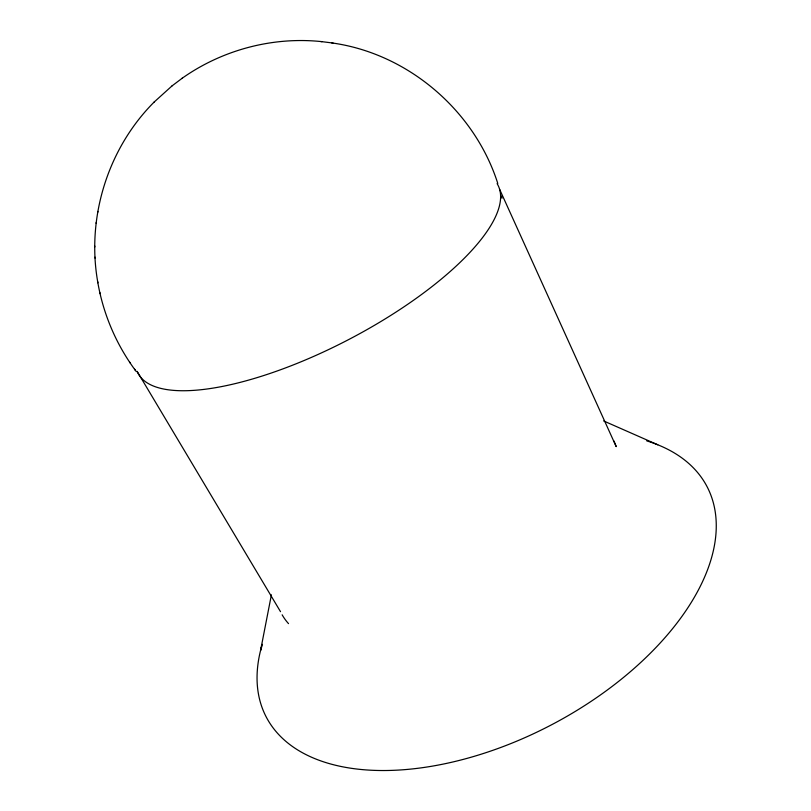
<?xml version="1.0" encoding="UTF-8"?>
<svg xmlns="http://www.w3.org/2000/svg" width="811" height="811" viewBox="0 0 811 811"><rect width="100%" height="100%" fill="white"/><g stroke="black" fill="none" stroke-linecap="round" stroke-linejoin="round"><path stroke-width="1.22" d="M97.898 282.846C86.128 218.159 107.65 148.585 154.151 102.054M96.124 223.319L96.266 222.407M97.715 212.36L97.857 211.438M271.401 594.828L260.584 650.381L262.46 644.339M154.07 102.115L172.145 85.794M182.13 78.312L182.252 78.191C222.478 49.765 273.054 36.383 322.058 41.665M172.094 85.854L182.252 78.191M331.77 42.912C407.913 53.374 474.516 110.458 497.782 183.448M320.801 41.523L333.057 43.054M603.658 420.95L657.772 444.783M97.655 281.589C103.149 314.11 116.5 345.253 136.309 371.62M129.598 362.081L130.196 362.933M134.585 369.177L135.467 370.445M137.12 371.357L280.515 611.676M499.606 189.287L616.198 446.618A187.28 95.303 -27.6 0 0 613.815 440.88M501.441 196.1L502.029 198.269M99.834 292.538L100.047 293.623M94.755 246.007L94.786 247M95.019 257.138L95.049 258.07M288.523 623.629A187.28 95.303 -27.6 0 1 282.137 614.799M497.102 183.631A203.074 67.83 -27.6 0 1 349.156 339.312A203.074 67.83 -27.6 0 1 137.221 371.61M646.772 440.9A248.683 139.026 -27.6 0 1 554.623 723.169A248.683 139.026 -27.6 0 1 261.537 646.752"/></g></svg>
